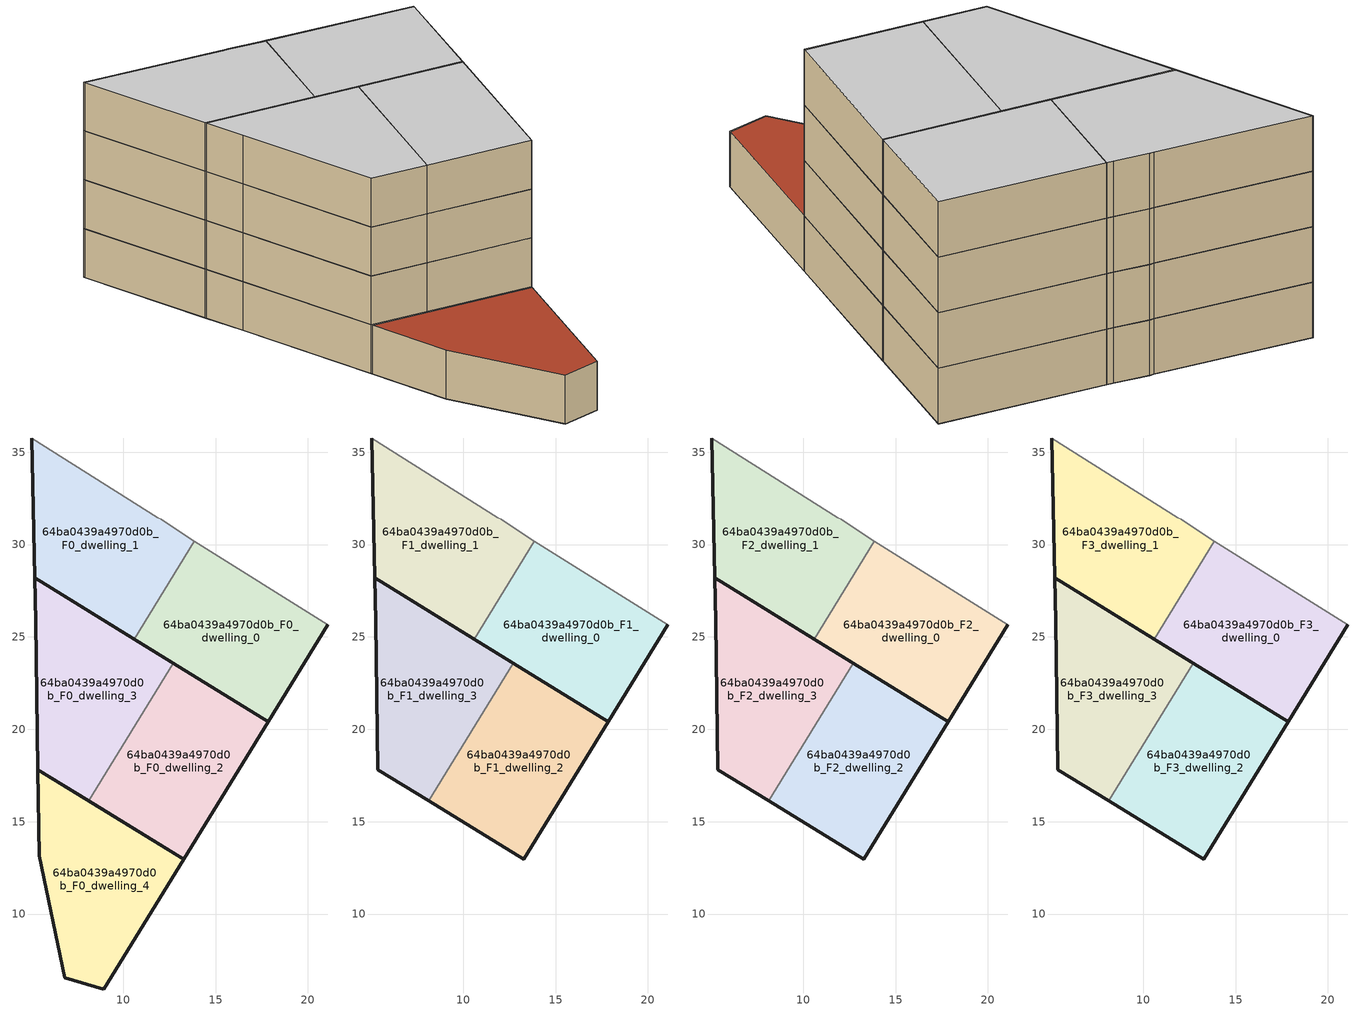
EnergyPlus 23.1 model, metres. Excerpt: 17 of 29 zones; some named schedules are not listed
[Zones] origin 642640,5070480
64ba0439a4970d0b_F0_dwelling_0
 floor ground (EU_floor_Construction): 17.85,20.42 21.06,25.66 13.85,30.18 10.59,24.88 z0
 wall outside (EU_wall_Construction): 21.06,25.66 17.85,20.42 10.59,24.88 z0:3
 wall to 64ba0439a4970d0b_F0_dwelling_1 (EU_wall_Construction): 10.59,24.88 13.85,30.18 z0:3
 wall adiabatic (EU_wall_Construction): 13.85,30.18 21.06,25.66 z0:3
64ba0439a4970d0b_F0_dwelling_1
 floor ground (EU_floor_Construction): 10.59,24.88 13.85,30.18 13.56,30.36 12.06,31.36 11.86,31.46 5.06,35.77 5.21,28.19 z0
 wall outside (EU_wall_Construction): 10.59,24.88 5.21,28.19 5.06,35.77 z0:3
 wall adiabatic (EU_wall_Construction): 5.06,35.77 11.86,31.46 12.06,31.36 13.56,30.36 13.85,30.18 z0:3
64ba0439a4970d0b_F0_dwelling_2
 floor ground (EU_floor_Construction): 13.27,12.97 17.85,20.42 12.72,23.58 8.14,16.13 z0
 wall outside (EU_wall_Construction): 12.72,23.58 17.85,20.42 13.27,12.97 8.14,16.13 z0:3
 wall to 64ba0439a4970d0b_F0_dwelling_3 (EU_wall_Construction): 8.14,16.13 12.72,23.58 z0:3
64ba0439a4970d0b_F0_dwelling_3
 floor ground (EU_floor_Construction): 8.14,16.13 12.72,23.58 5.21,28.19 5.25,25.86 5.38,17.83 z0
 wall outside (EU_wall_Construction): 8.14,16.13 5.38,17.83 5.25,25.86 5.21,28.19 12.72,23.58 z0:3
64ba0439a4970d0b_F0_dwelling_4
 floor ground (EU_floor_Construction): 8.95,5.95 13.27,12.97 5.38,17.83 5.45,13.15 6.85,6.55 z0
 wall outside (EU_wall_Construction): 5.38,17.83 13.27,12.97 8.95,5.95 6.85,6.55 5.45,13.15 5.38,17.83 z0:3
 roof outside (EU_roof_Construction): 13.27,12.97 8.95,5.95 6.85,6.55 5.45,13.15 5.38,17.83 z3
64ba0439a4970d0b_F1_dwelling_0
 floor to 64ba0439a4970d0b_F0_dwelling_0 (EU_floor_Construction): 17.85,20.42 21.06,25.66 13.85,30.18 10.59,24.88 z3
 wall outside (EU_wall_Construction): 21.06,25.66 17.85,20.42 10.59,24.88 z3:6
 wall to 64ba0439a4970d0b_F1_dwelling_1 (EU_wall_Construction): 10.59,24.88 13.85,30.18 z3:6
 wall adiabatic (EU_wall_Construction): 13.85,30.18 21.06,25.66 z3:6
64ba0439a4970d0b_F1_dwelling_1
 floor to 64ba0439a4970d0b_F0_dwelling_1 (EU_floor_Construction): 10.59,24.88 13.85,30.18 13.56,30.36 12.06,31.36 11.86,31.46 5.06,35.77 5.21,28.19 z3
 wall outside (EU_wall_Construction): 10.59,24.88 5.21,28.19 5.06,35.77 z3:6
 wall adiabatic (EU_wall_Construction): 5.06,35.77 11.86,31.46 12.06,31.36 13.56,30.36 13.85,30.18 z3:6
64ba0439a4970d0b_F1_dwelling_2
 floor to 64ba0439a4970d0b_F0_dwelling_2 (EU_floor_Construction): 13.27,12.97 17.85,20.42 12.72,23.58 8.14,16.13 z3
 wall outside (EU_wall_Construction): 12.72,23.58 17.85,20.42 13.27,12.97 8.14,16.13 z3:6
 wall to 64ba0439a4970d0b_F1_dwelling_3 (EU_wall_Construction): 8.14,16.13 12.72,23.58 z3:6
64ba0439a4970d0b_F1_dwelling_3
 floor to 64ba0439a4970d0b_F0_dwelling_3 (EU_floor_Construction): 8.14,16.13 12.72,23.58 5.21,28.19 5.25,25.86 5.38,17.83 z3
 wall outside (EU_wall_Construction): 8.14,16.13 5.38,17.83 5.25,25.86 5.21,28.19 12.72,23.58 z3:6
64ba0439a4970d0b_F2_dwelling_0
 floor to 64ba0439a4970d0b_F1_dwelling_0 (EU_floor_Construction): 17.85,20.42 21.06,25.66 13.85,30.18 10.59,24.88 z6
 wall outside (EU_wall_Construction): 21.06,25.66 17.85,20.42 10.59,24.88 z6:9
 wall to 64ba0439a4970d0b_F2_dwelling_1 (EU_wall_Construction): 10.59,24.88 13.85,30.18 z6:9
 wall adiabatic (EU_wall_Construction): 13.85,30.18 21.06,25.66 z6:9
64ba0439a4970d0b_F2_dwelling_1
 floor to 64ba0439a4970d0b_F1_dwelling_1 (EU_floor_Construction): 10.59,24.88 13.85,30.18 13.56,30.36 12.06,31.36 11.86,31.46 5.06,35.77 5.21,28.19 z6
 wall outside (EU_wall_Construction): 10.59,24.88 5.21,28.19 5.06,35.77 z6:9
 wall adiabatic (EU_wall_Construction): 5.06,35.77 11.86,31.46 12.06,31.36 13.56,30.36 13.85,30.18 z6:9
64ba0439a4970d0b_F2_dwelling_2
 floor to 64ba0439a4970d0b_F1_dwelling_2 (EU_floor_Construction): 13.27,12.97 17.85,20.42 12.72,23.58 8.14,16.13 z6
 wall outside (EU_wall_Construction): 12.72,23.58 17.85,20.42 13.27,12.97 8.14,16.13 z6:9
 wall to 64ba0439a4970d0b_F2_dwelling_3 (EU_wall_Construction): 8.14,16.13 12.72,23.58 z6:9
64ba0439a4970d0b_F2_dwelling_3
 floor to 64ba0439a4970d0b_F1_dwelling_3 (EU_floor_Construction): 8.14,16.13 12.72,23.58 5.21,28.19 5.25,25.86 5.38,17.83 z6
 wall outside (EU_wall_Construction): 8.14,16.13 5.38,17.83 5.25,25.86 5.21,28.19 12.72,23.58 z6:9
64ba0439a4970d0b_F3_dwelling_0
 floor to 64ba0439a4970d0b_F2_dwelling_0 (EU_floor_Construction): 17.85,20.42 21.06,25.66 13.85,30.18 10.59,24.88 z9
 wall outside (EU_wall_Construction): 21.06,25.66 17.85,20.42 10.59,24.88 z9:12
 wall to 64ba0439a4970d0b_F3_dwelling_1 (EU_wall_Construction): 10.59,24.88 13.85,30.18 z9:12
 wall adiabatic (EU_wall_Construction): 13.85,30.18 21.06,25.66 z9:12
 ceiling to 64ba0439a4970d0b_F4_dwelling_0 (EU_floor_Construction): 21.06,25.66 17.85,20.42 10.59,24.88 13.85,30.18 z12
64ba0439a4970d0b_F3_dwelling_1
 floor to 64ba0439a4970d0b_F2_dwelling_1 (EU_floor_Construction): 10.59,24.88 13.85,30.18 13.56,30.36 12.06,31.36 11.86,31.46 5.06,35.77 5.21,28.19 z9
 wall outside (EU_wall_Construction): 10.59,24.88 5.21,28.19 5.06,35.77 z9:12
 wall adiabatic (EU_wall_Construction): 5.06,35.77 11.86,31.46 12.06,31.36 13.56,30.36 13.85,30.18 z9:12
 ceiling to 64ba0439a4970d0b_F4_dwelling_1 (EU_floor_Construction): 11.86,31.46 12.06,31.36 13.56,30.36 13.85,30.18 10.59,24.88 5.21,28.19 5.06,35.77 z12
64ba0439a4970d0b_F3_dwelling_2
 floor to 64ba0439a4970d0b_F2_dwelling_2 (EU_floor_Construction): 13.27,12.97 17.85,20.42 12.72,23.58 8.14,16.13 z9
 wall outside (EU_wall_Construction): 12.72,23.58 17.85,20.42 13.27,12.97 8.14,16.13 z9:12
 wall to 64ba0439a4970d0b_F3_dwelling_3 (EU_wall_Construction): 8.14,16.13 12.72,23.58 z9:12
 ceiling to 64ba0439a4970d0b_F4_dwelling_2 (EU_floor_Construction): 17.85,20.42 13.27,12.97 8.14,16.13 12.72,23.58 z12
64ba0439a4970d0b_F3_dwelling_3
 floor to 64ba0439a4970d0b_F2_dwelling_3 (EU_floor_Construction): 8.14,16.13 12.72,23.58 5.21,28.19 5.25,25.86 5.38,17.83 z9
 wall outside (EU_wall_Construction): 8.14,16.13 5.38,17.83 5.25,25.86 5.21,28.19 12.72,23.58 z9:12
 ceiling to 64ba0439a4970d0b_F4_dwelling_3 (EU_floor_Construction): 12.72,23.58 8.14,16.13 5.38,17.83 5.25,25.86 5.21,28.19 z12
[Building]
EU S2 Campaign: North Axis=0; Terrain=City; Solar Distribution=FullExterior
[Site:Location]
Lyon-Bron: Latitude=45.75; Longitude=5; Time Zone=1; Elevation=198
[SizingPeriod:WeatherFileDays]
AnnualSizingPeriod: Begin Month=1; Begin Day of Month=1; End Month=12; End Day of Month=31; Day of Week for Start Day=Monday; Use Weather File Daylight Saving Period=No; Use Weather File Rain and Snow Indicators=No
[MATERIAL]
EU_InternalMass_Material: Roughness=MediumRough; Thickness=0.1; Conductivity=1; Density=1800; Specific Heat=900; Thermal Absorptance=0.9; Solar Absorptance=0.7; Visible Absorptance=0.7
[MATERIAL:NOMASS] Roughness=MediumRough; Thermal Absorptance=0.9; Solar Absorptance=0.7; Visible Absorptance=0.7
Name | Thermal Resistance
EU_wall_NoMass | 0.776494
EU_roof_NoMass | 0.486893
EU_floor_NoMass | 0.421597
[CONSTRUCTION]
EU_wall_Construction: EU_wall_NoMass
EU_roof_Construction: EU_roof_NoMass
EU_floor_Construction: EU_floor_NoMass
EU_InternalMass_Construction: EU_InternalMass_Material
[ZONE] Type=1; Multiplier=1; Ceiling Height=autocalculate; Floor Area=autocalculate; Part of Total Floor Area=Yes
Name | Volume
64ba0439a4970d0b_F0_dwelling_0; 64ba0439a4970d0b_F1_dwelling_0; 64ba0439a4970d0b_F2_dwelling_0; 64ba0439a4970d0b_F3_dwelling_0 | 157.948
64ba0439a4970d0b_F0_dwelling_1; 64ba0439a4970d0b_F1_dwelling_1; 64ba0439a4970d0b_F2_dwelling_1; 64ba0439a4970d0b_F3_dwelling_1; 64ba0439a4970d0b_F0_dwelling_2; 64ba0439a4970d0b_F1_dwelling_2; 64ba0439a4970d0b_F2_dwelling_2; 64ba0439a4970d0b_F3_dwelling_2 | 157.966
64ba0439a4970d0b_F0_dwelling_3; 64ba0439a4970d0b_F1_dwelling_3; 64ba0439a4970d0b_F2_dwelling_3; 64ba0439a4970d0b_F3_dwelling_3 | 157.967
64ba0439a4970d0b_F0_dwelling_4 | 157.952
[INTERNALMASS] Construction=EU_InternalMass_Construction
Name | Zone or ZoneList | Surface Area
64ba0439a4970d0b_F0_dwelling_0_EU_InternalMass | 64ba0439a4970d0b_F0_dwelling_0 | 52.6505
64ba0439a4970d0b_F0_dwelling_1_EU_InternalMass | 64ba0439a4970d0b_F0_dwelling_1 | 52.6537
64ba0439a4970d0b_F0_dwelling_2_EU_InternalMass | 64ba0439a4970d0b_F0_dwelling_2 | 52.6541
64ba0439a4970d0b_F0_dwelling_3_EU_InternalMass | 64ba0439a4970d0b_F0_dwelling_3 | 52.6553
64ba0439a4970d0b_F0_dwelling_4_EU_InternalMass | 64ba0439a4970d0b_F0_dwelling_4 | 52.6503
64ba0439a4970d0b_F1_dwelling_0_EU_InternalMass | 64ba0439a4970d0b_F1_dwelling_0 | 65.8161
64ba0439a4970d0b_F1_dwelling_1_EU_InternalMass | 64ba0439a4970d0b_F1_dwelling_1 | 65.8078
64ba0439a4970d0b_F1_dwelling_2_EU_InternalMass | 64ba0439a4970d0b_F1_dwelling_2 | 65.8169
64ba0439a4970d0b_F1_dwelling_3_EU_InternalMass | 64ba0439a4970d0b_F1_dwelling_3 | 65.8124
64ba0439a4970d0b_F2_dwelling_0_EU_InternalMass | 64ba0439a4970d0b_F2_dwelling_0 | 65.8161
64ba0439a4970d0b_F2_dwelling_1_EU_InternalMass | 64ba0439a4970d0b_F2_dwelling_1 | 65.8078
64ba0439a4970d0b_F2_dwelling_2_EU_InternalMass | 64ba0439a4970d0b_F2_dwelling_2 | 65.8169
64ba0439a4970d0b_F2_dwelling_3_EU_InternalMass | 64ba0439a4970d0b_F2_dwelling_3 | 65.8124
64ba0439a4970d0b_F3_dwelling_0_EU_InternalMass | 64ba0439a4970d0b_F3_dwelling_0 | 65.8161
64ba0439a4970d0b_F3_dwelling_1_EU_InternalMass | 64ba0439a4970d0b_F3_dwelling_1 | 65.8078
64ba0439a4970d0b_F3_dwelling_2_EU_InternalMass | 64ba0439a4970d0b_F3_dwelling_2 | 65.8169
64ba0439a4970d0b_F3_dwelling_3_EU_InternalMass | 64ba0439a4970d0b_F3_dwelling_3 | 65.8124
[OTHEREQUIPMENT] Fuel Type=Electricity; Design Level Calculation Method=Watts/Area; Power per Zone Floor Area=1; Fraction Latent=0; Fraction Radiant=0; Fraction Lost=0; Carbon Dioxide Generation Rate=0; EndUse Subcategory=EU_Step8_InternalGains
Name | Zone or ZoneList or Space or SpaceList | Schedule
EU_Step8_InternalGain_64ba0439a4970d0b_F0_dwelling_0_f000 | 64ba0439a4970d0b_F0_dwelling_0 | EU_Step8_GainSchedule_64ba0439a4970d0b_F0_dwelling_0_f000
EU_Step8_InternalGain_64ba0439a4970d0b_F0_dwelling_1_f000 | 64ba0439a4970d0b_F0_dwelling_1 | EU_Step8_GainSchedule_64ba0439a4970d0b_F0_dwelling_1_f000
EU_Step8_InternalGain_64ba0439a4970d0b_F0_dwelling_2_f000 | 64ba0439a4970d0b_F0_dwelling_2 | EU_Step8_GainSchedule_64ba0439a4970d0b_F0_dwelling_2_f000
EU_Step8_InternalGain_64ba0439a4970d0b_F0_dwelling_3_f000 | 64ba0439a4970d0b_F0_dwelling_3 | EU_Step8_GainSchedule_64ba0439a4970d0b_F0_dwelling_3_f000
EU_Step8_InternalGain_64ba0439a4970d0b_F0_dwelling_4_f000 | 64ba0439a4970d0b_F0_dwelling_4 | EU_Step8_GainSchedule_64ba0439a4970d0b_F0_dwelling_4_f000
EU_Step8_InternalGain_64ba0439a4970d0b_F1_dwelling_0_f000 | 64ba0439a4970d0b_F1_dwelling_0 | EU_Step8_GainSchedule_64ba0439a4970d0b_F1_dwelling_0_f000
EU_Step8_InternalGain_64ba0439a4970d0b_F1_dwelling_1_f000 | 64ba0439a4970d0b_F1_dwelling_1 | EU_Step8_GainSchedule_64ba0439a4970d0b_F1_dwelling_1_f000
EU_Step8_InternalGain_64ba0439a4970d0b_F1_dwelling_2_f000 | 64ba0439a4970d0b_F1_dwelling_2 | EU_Step8_GainSchedule_64ba0439a4970d0b_F1_dwelling_2_f000
EU_Step8_InternalGain_64ba0439a4970d0b_F1_dwelling_3_f000 | 64ba0439a4970d0b_F1_dwelling_3 | EU_Step8_GainSchedule_64ba0439a4970d0b_F1_dwelling_3_f000
EU_Step8_InternalGain_64ba0439a4970d0b_F2_dwelling_0_f000 | 64ba0439a4970d0b_F2_dwelling_0 | EU_Step8_GainSchedule_64ba0439a4970d0b_F2_dwelling_0_f000
EU_Step8_InternalGain_64ba0439a4970d0b_F2_dwelling_1_f000 | 64ba0439a4970d0b_F2_dwelling_1 | EU_Step8_GainSchedule_64ba0439a4970d0b_F2_dwelling_1_f000
EU_Step8_InternalGain_64ba0439a4970d0b_F2_dwelling_2_f000 | 64ba0439a4970d0b_F2_dwelling_2 | EU_Step8_GainSchedule_64ba0439a4970d0b_F2_dwelling_2_f000
EU_Step8_InternalGain_64ba0439a4970d0b_F2_dwelling_3_f000 | 64ba0439a4970d0b_F2_dwelling_3 | EU_Step8_GainSchedule_64ba0439a4970d0b_F2_dwelling_3_f000
EU_Step8_InternalGain_64ba0439a4970d0b_F3_dwelling_0_f000 | 64ba0439a4970d0b_F3_dwelling_0 | EU_Step8_GainSchedule_64ba0439a4970d0b_F3_dwelling_0_f000
EU_Step8_InternalGain_64ba0439a4970d0b_F3_dwelling_1_f000 | 64ba0439a4970d0b_F3_dwelling_1 | EU_Step8_GainSchedule_64ba0439a4970d0b_F3_dwelling_1_f000
EU_Step8_InternalGain_64ba0439a4970d0b_F3_dwelling_2_f000 | 64ba0439a4970d0b_F3_dwelling_2 | EU_Step8_GainSchedule_64ba0439a4970d0b_F3_dwelling_2_f000
EU_Step8_InternalGain_64ba0439a4970d0b_F3_dwelling_3_f000 | 64ba0439a4970d0b_F3_dwelling_3 | EU_Step8_GainSchedule_64ba0439a4970d0b_F3_dwelling_3_f000
[ZONEVENTILATION:DESIGNFLOWRATE] Schedule=EU_AlwaysOn; Design Flow Rate Calculation Method=AirChanges/Hour; Air Changes per Hour=0.693814; Ventilation Type=Natural; Fan Pressure Rise=0; Fan Total Efficiency=1; Constant Term Coefficient=1; Temperature Term Coefficient=0; Velocity Term Coefficient=0; Velocity Squared Term Coefficient=0; Minimum Indoor Temperature=-100; Maximum Indoor Temperature=100; Delta Temperature=-100; Minimum Outdoor Temperature=-100; Maximum Outdoor Temperature=100; Maximum Wind Speed=40
Name | Zone or ZoneList or Space or SpaceList
EU_ConstantAir_64ba0439a4970d0b_F0_dwelling_0 | 64ba0439a4970d0b_F0_dwelling_0
EU_ConstantAir_64ba0439a4970d0b_F0_dwelling_1 | 64ba0439a4970d0b_F0_dwelling_1
EU_ConstantAir_64ba0439a4970d0b_F0_dwelling_2 | 64ba0439a4970d0b_F0_dwelling_2
EU_ConstantAir_64ba0439a4970d0b_F0_dwelling_3 | 64ba0439a4970d0b_F0_dwelling_3
EU_ConstantAir_64ba0439a4970d0b_F0_dwelling_4 | 64ba0439a4970d0b_F0_dwelling_4
EU_ConstantAir_64ba0439a4970d0b_F1_dwelling_0 | 64ba0439a4970d0b_F1_dwelling_0
EU_ConstantAir_64ba0439a4970d0b_F1_dwelling_1 | 64ba0439a4970d0b_F1_dwelling_1
EU_ConstantAir_64ba0439a4970d0b_F1_dwelling_2 | 64ba0439a4970d0b_F1_dwelling_2
EU_ConstantAir_64ba0439a4970d0b_F1_dwelling_3 | 64ba0439a4970d0b_F1_dwelling_3
EU_ConstantAir_64ba0439a4970d0b_F2_dwelling_0 | 64ba0439a4970d0b_F2_dwelling_0
EU_ConstantAir_64ba0439a4970d0b_F2_dwelling_1 | 64ba0439a4970d0b_F2_dwelling_1
EU_ConstantAir_64ba0439a4970d0b_F2_dwelling_2 | 64ba0439a4970d0b_F2_dwelling_2
EU_ConstantAir_64ba0439a4970d0b_F2_dwelling_3 | 64ba0439a4970d0b_F2_dwelling_3
EU_ConstantAir_64ba0439a4970d0b_F3_dwelling_0 | 64ba0439a4970d0b_F3_dwelling_0
EU_ConstantAir_64ba0439a4970d0b_F3_dwelling_1 | 64ba0439a4970d0b_F3_dwelling_1
EU_ConstantAir_64ba0439a4970d0b_F3_dwelling_2 | 64ba0439a4970d0b_F3_dwelling_2
EU_ConstantAir_64ba0439a4970d0b_F3_dwelling_3 | 64ba0439a4970d0b_F3_dwelling_3
[HVACTEMPLATE:THERMOSTAT] Constant Heating Setpoint=20; Constant Cooling Setpoint=50
EU_HeatOnly_64ba0439a4970d0b_F0_dwelling_0; EU_HeatOnly_64ba0439a4970d0b_F0_dwelling_1; EU_HeatOnly_64ba0439a4970d0b_F0_dwelling_2; EU_HeatOnly_64ba0439a4970d0b_F0_dwelling_3; EU_HeatOnly_64ba0439a4970d0b_F0_dwelling_4; EU_HeatOnly_64ba0439a4970d0b_F1_dwelling_0; EU_HeatOnly_64ba0439a4970d0b_F1_dwelling_1; EU_HeatOnly_64ba0439a4970d0b_F1_dwelling_2; EU_HeatOnly_64ba0439a4970d0b_F1_dwelling_3; EU_HeatOnly_64ba0439a4970d0b_F2_dwelling_0; EU_HeatOnly_64ba0439a4970d0b_F2_dwelling_1; EU_HeatOnly_64ba0439a4970d0b_F2_dwelling_2; EU_HeatOnly_64ba0439a4970d0b_F2_dwelling_3; EU_HeatOnly_64ba0439a4970d0b_F3_dwelling_0; EU_HeatOnly_64ba0439a4970d0b_F3_dwelling_1; EU_HeatOnly_64ba0439a4970d0b_F3_dwelling_2; EU_HeatOnly_64ba0439a4970d0b_F3_dwelling_3; EU_HeatOnly_64ba0439a4970d0b_F4_dwelling_0; EU_HeatOnly_64ba0439a4970d0b_F4_dwelling_1; EU_HeatOnly_64ba0439a4970d0b_F4_dwelling_2; EU_HeatOnly_64ba0439a4970d0b_F4_dwelling_3; EU_HeatOnly_64ba0439a4970d0b_F5_dwelling_0; EU_HeatOnly_64ba0439a4970d0b_F5_dwelling_1; EU_HeatOnly_64ba0439a4970d0b_F5_dwelling_2; EU_HeatOnly_64ba0439a4970d0b_F5_dwelling_3; EU_HeatOnly_64ba0439a4970d0b_F6_dwelling_0; EU_HeatOnly_64ba0439a4970d0b_F6_dwelling_1; EU_HeatOnly_64ba0439a4970d0b_F6_dwelling_2; EU_HeatOnly_64ba0439a4970d0b_F6_dwelling_3
[HVACTEMPLATE:ZONE:IDEALLOADSAIRSYSTEM] System Availability Schedule=EU_AlwaysOn; Maximum Heating Supply Air Temperature=50; Minimum Cooling Supply Air Temperature=13; Maximum Heating Supply Air Humidity Ratio=0.0156; Minimum Cooling Supply Air Humidity Ratio=0.0077; Heating Limit=NoLimit; Cooling Limit=NoLimit; Heating Availability Schedule=EU_AlwaysOn; Cooling Availability Schedule=EU_CoolingOff; Dehumidification Control Type=ConstantSensibleHeatRatio; Cooling Sensible Heat Ratio=0.7; Dehumidification Setpoint=60; Humidification Control Type=None; Humidification Setpoint=30; Outdoor Air Method=None; Outdoor Air Flow Rate per Person=0.00944; Outdoor Air Flow Rate per Zone Floor Area=0; Outdoor Air Flow Rate per Zone=0; Demand Controlled Ventilation Type=None; Outdoor Air Economizer Type=NoEconomizer; Heat Recovery Type=None; Sensible Heat Recovery Effectiveness=0.7; Latent Heat Recovery Effectiveness=0.65
Name | Template Thermostat
64ba0439a4970d0b_F0_dwelling_0 | EU_HeatOnly_64ba0439a4970d0b_F0_dwelling_0
64ba0439a4970d0b_F0_dwelling_1 | EU_HeatOnly_64ba0439a4970d0b_F0_dwelling_1
64ba0439a4970d0b_F0_dwelling_2 | EU_HeatOnly_64ba0439a4970d0b_F0_dwelling_2
64ba0439a4970d0b_F0_dwelling_3 | EU_HeatOnly_64ba0439a4970d0b_F0_dwelling_3
64ba0439a4970d0b_F0_dwelling_4 | EU_HeatOnly_64ba0439a4970d0b_F0_dwelling_4
64ba0439a4970d0b_F1_dwelling_0 | EU_HeatOnly_64ba0439a4970d0b_F1_dwelling_0
64ba0439a4970d0b_F1_dwelling_1 | EU_HeatOnly_64ba0439a4970d0b_F1_dwelling_1
64ba0439a4970d0b_F1_dwelling_2 | EU_HeatOnly_64ba0439a4970d0b_F1_dwelling_2
64ba0439a4970d0b_F1_dwelling_3 | EU_HeatOnly_64ba0439a4970d0b_F1_dwelling_3
64ba0439a4970d0b_F2_dwelling_0 | EU_HeatOnly_64ba0439a4970d0b_F2_dwelling_0
64ba0439a4970d0b_F2_dwelling_1 | EU_HeatOnly_64ba0439a4970d0b_F2_dwelling_1
64ba0439a4970d0b_F2_dwelling_2 | EU_HeatOnly_64ba0439a4970d0b_F2_dwelling_2
64ba0439a4970d0b_F2_dwelling_3 | EU_HeatOnly_64ba0439a4970d0b_F2_dwelling_3
